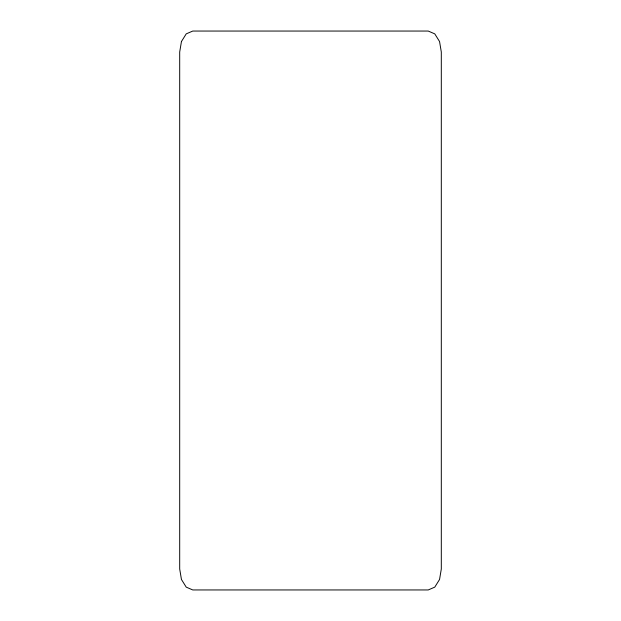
<?xml version="1.0" encoding="UTF-8"?>
<svg xmlns="http://www.w3.org/2000/svg" width="621" height="621" viewBox="0 0 621 621"><rect width="100%" height="100%" fill="white"/><g stroke="black" fill="none" stroke-linecap="round" stroke-linejoin="round"><path stroke-width="0.93" d="M181.448 41.529L179.694 52.009L179.694 568.991L181.448 579.471L186.23 587.14L192.774 589.95L428.226 589.95L434.77 587.14L439.552 579.471L441.306 568.991L441.306 52.009L439.552 41.529L434.77 33.86L428.226 31.05L192.774 31.05L186.23 33.86L181.448 41.529"/></g></svg>
